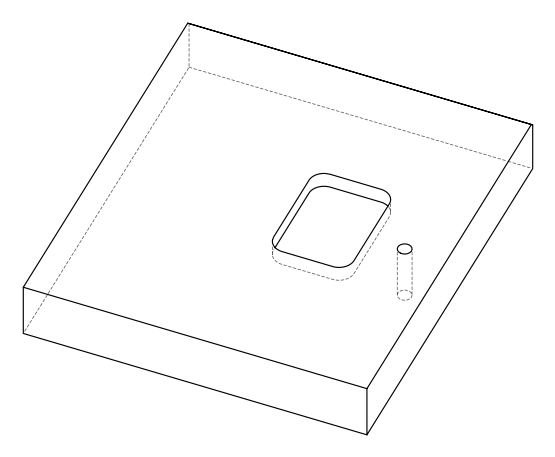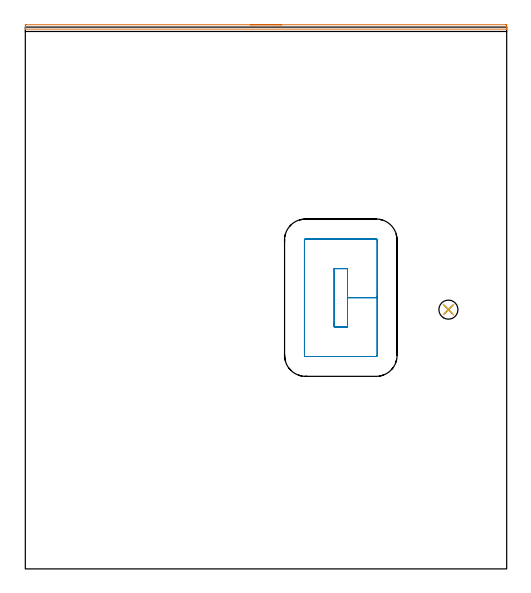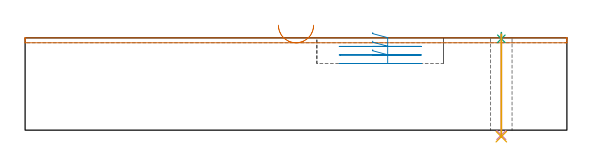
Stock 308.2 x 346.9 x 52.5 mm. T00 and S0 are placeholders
(PLAN: 5 operations, 4 tool changes, 5.6 min)
(1 AREA_MILL | FG_CHAMFER_SURFACE | UGT0205_001 | 2.62 min | 1208 mm3)
(2 MILL_RECTANGULAR_POCKET | POCKET_RECTANGULAR_STRAIGHT | UGT0201_109 | Follow Part, ap 6.35, ae 75% | 2.5 min | 103625 mm3)
(3 SPOT_DRILL | STEP1HOLE | NXT0321_9005460120000 | 0.03 min | 0 mm3)
(4 DRILL_THROUGH_HOLE_INTO_CENTER | STEP1HOLE | NXT0301_042 | 0.23 min | 2067 mm3)
(5 DRILL_TO_ENLARGE_THROUGH_HOLE | STEP1HOLE | NXT0301_093 | 0.23 min | 4059 mm3)
(TOOL UGT0205_001 | Chamfer Mill 20 x 3 x 45 deg. | D20 FL50 Z2)
(TOOL UGT0201_109 | End Mill 25.4 mm | D25.4 FL25 Z2)
(TOOL NXT0321_9005460120000 | NC Spot Drill, 142deg, 12mm, Carbide, Uncoated | D12 PA142 FL30 Z2)
(TOOL NXT0301_042 | Carbide Drill 7.1mm [860.1-0710-057A1-MM 2214] | D7.1 PA140 FL85 Z2)
(TOOL NXT0301_093 | Carbide Drill 12.2mm [860.1-1220-037A1-MM 2214] | D12.2 PA140 FL60 Z2)
(OP 1 AREA_MILL)
G17 G21 G94 G90
T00 M6
G54
G17 G0 G90 X144.1 Y348.4 S1061 M3
G43 Z62.5 H0
Z59.7
G94 G1 X144.138 Z58.828 F250.
X144.252 Z57.963
X144.441 Z57.112
X144.703 Z56.28
X145.037 Z55.474
X145.44 Z54.7
X145.908 Z53.964
X146.44 Z53.272
X147.029 Z52.629
X147.672 Z52.04
X148.364 Z51.508
X149.1 Z51.04
X149.874 Z50.637
X150.68 Z50.303
X151.512 Z50.041
X152.363 Z49.852
X153.228 Z49.738
X154.1 Z49.7
X307.595
X307.783 Y348.398 Z49.702
X308.198 Y348.391 Z49.705
X308.2 Y348.201 Z49.896
Y347. Z51.095
Y346.37 Z51.73
Y345.965 Z52.134
X308.193 Y345.624 Z52.467
X308.19 Y345.603 Z52.488
X308.041 Y345.6 Z52.5
X0.158
X0.052 Y345.604 Z52.49
X0.022 Y345.622 Z52.47
X0.01 Y345.64 Z52.452
X0. Y345.966 Z52.134
Y346.37 Z51.729
Y347. Z51.095
Y348.201 Z49.896
X0.002 Y348.391 Z49.705
X0.418 Y348.4 Z49.7
X154.1
X154.972 Z49.738
X155.836 Z49.852
X156.688 Z50.041
X157.52 Z50.303
X158.326 Z50.637
X159.1 Z51.04
X159.836 Z51.508
X160.528 Z52.04
X161.171 Z52.629
X161.76 Z53.272
X162.291 Z53.964
X162.76 Z54.7
X163.163 Z55.474
X163.497 Z56.28
X163.759 Z57.112
X163.948 Z57.963
X164.062 Z58.828
X164.1 Z59.7
G0 Z62.5
M5
M2
(OP 2 MILL_RECTANGULAR_POCKET)
G17 G21 G94 G90
T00 M6
G54
G17 G0 G90 X197.75 Y157.309 S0 M3
G43 Z62.5 H0
Z55.5
G94 G1 Y155.05 Z54.895 F250.
X206.25 Z52.617
Y173.65 Z47.633
Y192.25 F500.
X197.75
Y155.05
X206.25
Y173.65
X225.3
Y210.6
G3 X224.6 Y211.3 R0.7
G1 X179.4
G3 X178.7 Y210.6 R0.7
G1 Y136.7
G3 X179.4 Y136. R0.7
G1 X224.6
G3 X225.3 Y136.7 R0.7
G1 Y173.65
Y174.65
G0 X197.75 Y157.309 Z50.633
G1 Y155.05 Z50.028 F250.
X206.25 Z47.75
Y173.65 Z42.767
Y192.25 F500.
X197.75
Y155.05
X206.25
Y173.65
X225.3
Y210.6
G3 X224.6 Y211.3 R0.7
G1 X179.4
G3 X178.7 Y210.6 R0.7
G1 Y136.7
G3 X179.4 Y136. R0.7
G1 X224.6
G3 X225.3 Y136.7 R0.7
G1 Y173.65
Y174.65
G0 X197.75 Y157.309 Z45.767
G1 Y155.05 Z45.161 F250.
X206.25 Z42.884
Y173.65 Z37.9
Y192.25 F500.
X197.75
Y155.05
X206.25
Y173.65
X225.3
Y210.6
G3 X224.6 Y211.3 R0.7
G1 X179.4
G3 X178.7 Y210.6 R0.7
G1 Y136.7
G3 X179.4 Y136. R0.7
G1 X224.6
G3 X225.3 Y136.7 R0.7
G1 Y173.65
Y174.65
G0 Z62.5
M5
M2
(OP 3 SPOT_DRILL)
G17 G21 G94 G90
T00 M6
G54
G17 G0 G90 X270.9 Y166. S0 M3
G43 Z62.5 H0
G94 G81 G98 Z51.975 F250. R55.5
G80
M5
M2
(OP 4 DRILL_THROUGH_HOLE_INTO_CENTER)
G17 G21 G94 G90
T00 M6
G54
G17 G0 G90 X270.9 Y166. S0 M3
G43 Z62.5 H1
G94 G73 G98 Z-2.792 F250. Q6.912 R54.5
G80
M5
M2
(OP 5 DRILL_TO_ENLARGE_THROUGH_HOLE)
G17 G21 G94 G90
T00 M6
G54
G17 G0 G90 X270.9 Y166. S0 M3
G43 Z62.5 H1
G94 G73 G98 Z-3.72 F250. Q11.244 R54.5
G80
M5
M2
